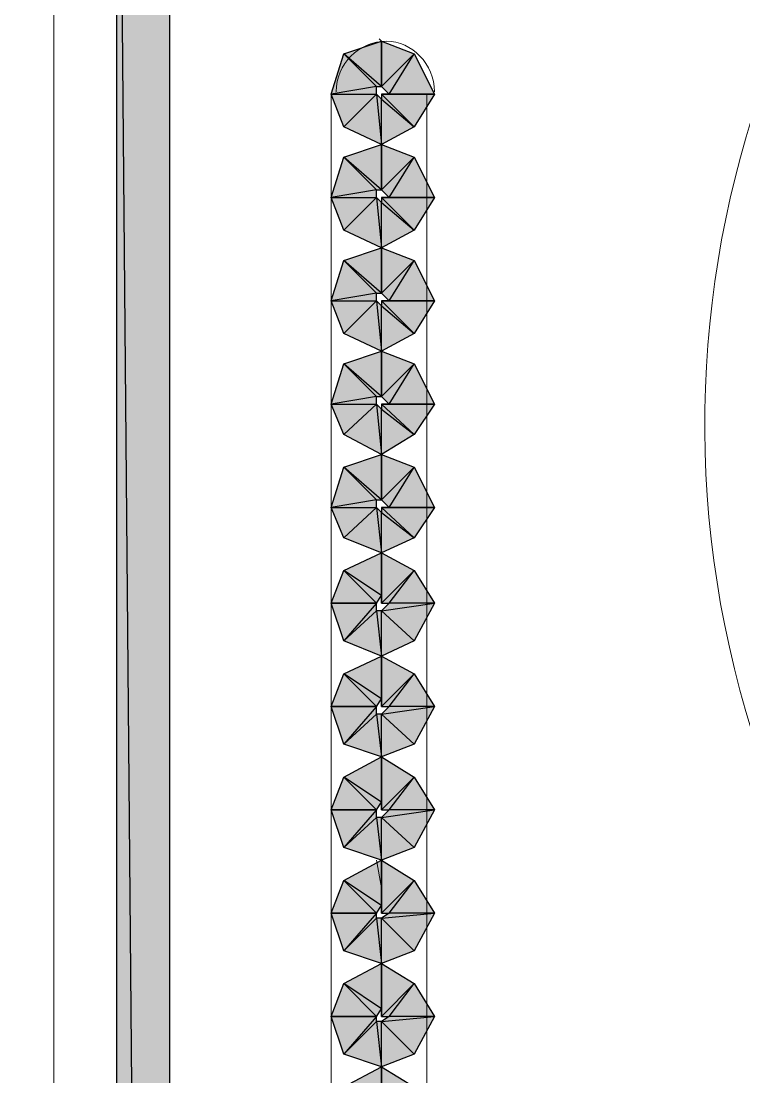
# Model space of a CAD drawing. Header units: millimetres. Extents: x 50 to 186, y -32 to 33.
# Drawn here: x 114.23 to 114.63, y -6.905 to -6.32 of the extents above; entities that cross this region are included whole.
import ezdxf

# ---------------------------------------------------------------- set-up
doc = ezdxf.new("R2010")
doc.units = ezdxf.units.MM
doc.layers.add('Prumada Eletrica', color=40, linetype='Continuous', lineweight=30)

msp = doc.modelspace()

# ---------------------------------------------------------------- hatches: boundary and pattern name
at = {"layer": 'Prumada Eletrica', "true_color": 0x000007}
h = msp.add_hatch(color=7, dxfattribs=at)
h.paths.add_polyline_path([(114.31228, -5.98433), (114.28295, -5.98433), (114.31228, -9.32817)])
h.paths.add_polyline_path([(114.28295, -5.98433), (114.31228, -9.32817), (114.28295, -9.32817)])
h = msp.add_hatch(color=7, dxfattribs=at)
h.paths.add_polyline_path([(114.42961, -6.33073), (114.42961, -6.35587), (114.40866, -6.33771)])
h.paths.add_polyline_path([(114.42961, -6.35587), (114.40866, -6.33771), (114.42682, -6.35587)])
h.paths.add_polyline_path([(114.40866, -6.33771), (114.42682, -6.35587), (114.40167, -6.36006)])
h.paths.add_polyline_path([(114.42682, -6.35587), (114.40167, -6.36006), (114.42682, -6.36006)])
h.paths.add_polyline_path([(114.40167, -6.36006), (114.42682, -6.36006), (114.40866, -6.37822)])
h = msp.add_hatch(color=7, dxfattribs=at)
h.paths.add_polyline_path([(114.45894, -6.36006), (114.4338, -6.36006), (114.44777, -6.33771)])
h.paths.add_polyline_path([(114.4338, -6.36006), (114.44777, -6.33771), (114.42961, -6.35587)])
h.paths.add_polyline_path([(114.44777, -6.33771), (114.42961, -6.35587), (114.42961, -6.33073)])
h = msp.add_hatch(color=7, dxfattribs=at)
h.paths.add_polyline_path([(114.40866, -6.37822), (114.42682, -6.36006), (114.42961, -6.38799)])
h.paths.add_polyline_path([(114.42682, -6.36006), (114.42961, -6.38799), (114.42961, -6.36285)])
h.paths.add_polyline_path([(114.42961, -6.38799), (114.42961, -6.36285), (114.44777, -6.37822)])
h.paths.add_polyline_path([(114.42961, -6.36285), (114.44777, -6.37822), (114.42961, -6.36006)])
h.paths.add_polyline_path([(114.44777, -6.37822), (114.42961, -6.36006), (114.45894, -6.36006)])
h.paths.add_polyline_path([(114.42961, -6.36006), (114.45894, -6.36006), (114.4338, -6.36006)])
h = msp.add_hatch(color=7, dxfattribs=at)
h.paths.add_polyline_path([(114.42961, -6.38799), (114.42961, -6.41313), (114.40866, -6.39498)])
h.paths.add_polyline_path([(114.42961, -6.41313), (114.40866, -6.39498), (114.42682, -6.41313)])
h.paths.add_polyline_path([(114.40866, -6.39498), (114.42682, -6.41313), (114.40167, -6.41732)])
h.paths.add_polyline_path([(114.42682, -6.41313), (114.40167, -6.41732), (114.42682, -6.41732)])
h.paths.add_polyline_path([(114.40167, -6.41732), (114.42682, -6.41732), (114.40866, -6.43548)])
h = msp.add_hatch(color=7, dxfattribs=at)
h.paths.add_polyline_path([(114.45894, -6.41732), (114.4338, -6.41732), (114.44777, -6.39498)])
h.paths.add_polyline_path([(114.4338, -6.41732), (114.44777, -6.39498), (114.42961, -6.41313)])
h.paths.add_polyline_path([(114.44777, -6.39498), (114.42961, -6.41313), (114.42961, -6.38799)])
h = msp.add_hatch(color=7, dxfattribs=at)
h.paths.add_polyline_path([(114.40866, -6.43548), (114.42682, -6.41732), (114.42961, -6.44526)])
h.paths.add_polyline_path([(114.42682, -6.41732), (114.42961, -6.44526), (114.42961, -6.42012)])
h.paths.add_polyline_path([(114.42961, -6.44526), (114.42961, -6.42012), (114.44777, -6.43548)])
h.paths.add_polyline_path([(114.42961, -6.42012), (114.44777, -6.43548), (114.42961, -6.41732)])
h.paths.add_polyline_path([(114.44777, -6.43548), (114.42961, -6.41732), (114.45894, -6.41732)])
h.paths.add_polyline_path([(114.42961, -6.41732), (114.45894, -6.41732), (114.4338, -6.41732)])
h = msp.add_hatch(color=7, dxfattribs=at)
h.paths.add_polyline_path([(114.42961, -6.44526), (114.42961, -6.4704), (114.40866, -6.45224)])
h.paths.add_polyline_path([(114.42961, -6.4704), (114.40866, -6.45224), (114.42682, -6.4704)])
h.paths.add_polyline_path([(114.40866, -6.45224), (114.42682, -6.4704), (114.40167, -6.47459)])
h.paths.add_polyline_path([(114.42682, -6.4704), (114.40167, -6.47459), (114.42682, -6.47459)])
h.paths.add_polyline_path([(114.40167, -6.47459), (114.42682, -6.47459), (114.40866, -6.49275)])
h = msp.add_hatch(color=7, dxfattribs=at)
h.paths.add_polyline_path([(114.45894, -6.47459), (114.4338, -6.47459), (114.44777, -6.45224)])
h.paths.add_polyline_path([(114.4338, -6.47459), (114.44777, -6.45224), (114.42961, -6.4704)])
h.paths.add_polyline_path([(114.44777, -6.45224), (114.42961, -6.4704), (114.42961, -6.44526)])
h = msp.add_hatch(color=7, dxfattribs=at)
h.paths.add_polyline_path([(114.40866, -6.49275), (114.42682, -6.47459), (114.42961, -6.50253)])
h.paths.add_polyline_path([(114.42682, -6.47459), (114.42961, -6.50253), (114.42961, -6.47739)])
h.paths.add_polyline_path([(114.42961, -6.50253), (114.42961, -6.47739), (114.44777, -6.49275)])
h.paths.add_polyline_path([(114.42961, -6.47739), (114.44777, -6.49275), (114.42961, -6.47459)])
h.paths.add_polyline_path([(114.44777, -6.49275), (114.42961, -6.47459), (114.45894, -6.47459)])
h.paths.add_polyline_path([(114.42961, -6.47459), (114.45894, -6.47459), (114.4338, -6.47459)])
h = msp.add_hatch(color=7, dxfattribs=at)
h.paths.add_polyline_path([(114.42961, -6.50253), (114.42961, -6.52767), (114.40866, -6.50951)])
h.paths.add_polyline_path([(114.42961, -6.52767), (114.40866, -6.50951), (114.42682, -6.52767)])
h.paths.add_polyline_path([(114.40866, -6.50951), (114.42682, -6.52767), (114.40167, -6.53186)])
h.paths.add_polyline_path([(114.42682, -6.52767), (114.40167, -6.53186), (114.42682, -6.53186)])
h.paths.add_polyline_path([(114.40167, -6.53186), (114.42682, -6.53186), (114.40866, -6.54862)])
h = msp.add_hatch(color=7, dxfattribs=at)
h.paths.add_polyline_path([(114.45894, -6.53186), (114.4338, -6.53186), (114.44777, -6.50951)])
h.paths.add_polyline_path([(114.4338, -6.53186), (114.44777, -6.50951), (114.42961, -6.52767)])
h.paths.add_polyline_path([(114.44777, -6.50951), (114.42961, -6.52767), (114.42961, -6.50253)])
h = msp.add_hatch(color=7, dxfattribs=at)
h.paths.add_polyline_path([(114.40866, -6.54862), (114.42682, -6.53186), (114.42961, -6.55979)])
h.paths.add_polyline_path([(114.42682, -6.53186), (114.42961, -6.55979), (114.42961, -6.53465)])
h.paths.add_polyline_path([(114.42961, -6.55979), (114.42961, -6.53465), (114.44777, -6.54862)])
h.paths.add_polyline_path([(114.42961, -6.53465), (114.44777, -6.54862), (114.42961, -6.53186)])
h.paths.add_polyline_path([(114.44777, -6.54862), (114.42961, -6.53186), (114.45894, -6.53186)])
h.paths.add_polyline_path([(114.42961, -6.53186), (114.45894, -6.53186), (114.4338, -6.53186)])
h = msp.add_hatch(color=7, dxfattribs=at)
h.paths.add_polyline_path([(114.42961, -6.55979), (114.42961, -6.58494), (114.40866, -6.56678)])
h.paths.add_polyline_path([(114.42961, -6.58494), (114.40866, -6.56678), (114.42682, -6.58494)])
h.paths.add_polyline_path([(114.40866, -6.56678), (114.42682, -6.58494), (114.40167, -6.58913)])
h.paths.add_polyline_path([(114.42682, -6.58494), (114.40167, -6.58913), (114.42682, -6.58913)])
h.paths.add_polyline_path([(114.40167, -6.58913), (114.42682, -6.58913), (114.40866, -6.60589)])
h = msp.add_hatch(color=7, dxfattribs=at)
h.paths.add_polyline_path([(114.45894, -6.58913), (114.4338, -6.58913), (114.44777, -6.56678)])
h.paths.add_polyline_path([(114.4338, -6.58913), (114.44777, -6.56678), (114.42961, -6.58494)])
h.paths.add_polyline_path([(114.44777, -6.56678), (114.42961, -6.58494), (114.42961, -6.55979)])
h = msp.add_hatch(color=7, dxfattribs=at)
h.paths.add_polyline_path([(114.40866, -6.60589), (114.42682, -6.58913), (114.42961, -6.61427)])
h.paths.add_polyline_path([(114.42682, -6.58913), (114.42961, -6.61427), (114.42961, -6.59192)])
h.paths.add_polyline_path([(114.42961, -6.61427), (114.42961, -6.59192), (114.44777, -6.60589)])
h.paths.add_polyline_path([(114.42961, -6.59192), (114.44777, -6.60589), (114.42961, -6.58913)])
h.paths.add_polyline_path([(114.44777, -6.60589), (114.42961, -6.58913), (114.45894, -6.58913)])
h.paths.add_polyline_path([(114.42961, -6.58913), (114.45894, -6.58913), (114.4338, -6.58913)])
h = msp.add_hatch(color=7, dxfattribs=at)
h.paths.add_polyline_path([(114.45894, -6.6422), (114.4338, -6.6422), (114.44777, -6.62404)])
h.paths.add_polyline_path([(114.4338, -6.6422), (114.44777, -6.62404), (114.42961, -6.6422)])
h.paths.add_polyline_path([(114.44777, -6.62404), (114.42961, -6.6422), (114.42961, -6.61427)])
h.paths.add_polyline_path([(114.42961, -6.6422), (114.42961, -6.61427), (114.42961, -6.63801)])
h.paths.add_polyline_path([(114.42961, -6.61427), (114.42961, -6.63801), (114.40866, -6.62404)])
h.paths.add_polyline_path([(114.42961, -6.63801), (114.40866, -6.62404), (114.42682, -6.6422)])
h.paths.add_polyline_path([(114.40866, -6.62404), (114.42682, -6.6422), (114.40167, -6.6422)])
h = msp.add_hatch(color=7, dxfattribs=at)
h.paths.add_polyline_path([(114.40167, -6.6422), (114.42682, -6.6422), (114.40866, -6.66315)])
h.paths.add_polyline_path([(114.42682, -6.6422), (114.40866, -6.66315), (114.42682, -6.64639)])
h.paths.add_polyline_path([(114.40866, -6.66315), (114.42682, -6.64639), (114.42961, -6.67153)])
h.paths.add_polyline_path([(114.42682, -6.64639), (114.42961, -6.67153), (114.42961, -6.64639)])
h.paths.add_polyline_path([(114.42961, -6.67153), (114.42961, -6.64639), (114.44777, -6.66315)])
h = msp.add_hatch(color=7, dxfattribs=at)
h.paths.add_polyline_path([(114.44777, -6.66315), (114.42961, -6.64639), (114.45894, -6.6422)])
h.paths.add_polyline_path([(114.42961, -6.64639), (114.45894, -6.6422), (114.4338, -6.6422)])
h = msp.add_hatch(color=7, dxfattribs=at)
h.paths.add_polyline_path([(114.45894, -6.69947), (114.4338, -6.69947), (114.44777, -6.68131)])
h.paths.add_polyline_path([(114.4338, -6.69947), (114.44777, -6.68131), (114.42961, -6.69947)])
h.paths.add_polyline_path([(114.44777, -6.68131), (114.42961, -6.69947), (114.42961, -6.67153)])
h.paths.add_polyline_path([(114.42961, -6.69947), (114.42961, -6.67153), (114.42961, -6.69528)])
h.paths.add_polyline_path([(114.42961, -6.67153), (114.42961, -6.69528), (114.40866, -6.68131)])
h.paths.add_polyline_path([(114.42961, -6.69528), (114.40866, -6.68131), (114.42682, -6.69947)])
h.paths.add_polyline_path([(114.40866, -6.68131), (114.42682, -6.69947), (114.40167, -6.69947)])
h = msp.add_hatch(color=7, dxfattribs=at)
h.paths.add_polyline_path([(114.40167, -6.69947), (114.42682, -6.69947), (114.40866, -6.72042)])
h.paths.add_polyline_path([(114.42682, -6.69947), (114.40866, -6.72042), (114.42682, -6.70366)])
h.paths.add_polyline_path([(114.40866, -6.72042), (114.42682, -6.70366), (114.42961, -6.7274)])
h.paths.add_polyline_path([(114.42682, -6.70366), (114.42961, -6.7274), (114.42961, -6.70366)])
h.paths.add_polyline_path([(114.42961, -6.7274), (114.42961, -6.70366), (114.44777, -6.72042)])
h = msp.add_hatch(color=7, dxfattribs=at)
h.paths.add_polyline_path([(114.44777, -6.72042), (114.42961, -6.70366), (114.45894, -6.69947)])
h.paths.add_polyline_path([(114.42961, -6.70366), (114.45894, -6.69947), (114.4338, -6.69947)])
h = msp.add_hatch(color=7, dxfattribs=at)
h.paths.add_polyline_path([(114.45894, -6.75674), (114.4338, -6.75674), (114.44777, -6.73858)])
h.paths.add_polyline_path([(114.4338, -6.75674), (114.44777, -6.73858), (114.42961, -6.75674)])
h.paths.add_polyline_path([(114.44777, -6.73858), (114.42961, -6.75674), (114.42961, -6.7274)])
h.paths.add_polyline_path([(114.42961, -6.75674), (114.42961, -6.7274), (114.42961, -6.75255)])
h.paths.add_polyline_path([(114.42961, -6.7274), (114.42961, -6.75255), (114.40866, -6.73858)])
h.paths.add_polyline_path([(114.42961, -6.75255), (114.40866, -6.73858), (114.42682, -6.75674)])
h.paths.add_polyline_path([(114.40866, -6.73858), (114.42682, -6.75674), (114.40167, -6.75674)])
h = msp.add_hatch(color=7, dxfattribs=at)
h.paths.add_polyline_path([(114.40167, -6.75674), (114.42682, -6.75674), (114.40866, -6.77769)])
h.paths.add_polyline_path([(114.42682, -6.75674), (114.40866, -6.77769), (114.42682, -6.76093)])
h.paths.add_polyline_path([(114.40866, -6.77769), (114.42682, -6.76093), (114.42961, -6.78467)])
h.paths.add_polyline_path([(114.42682, -6.76093), (114.42961, -6.78467), (114.42961, -6.76093)])
h.paths.add_polyline_path([(114.42961, -6.78467), (114.42961, -6.76093), (114.44777, -6.77769)])
h = msp.add_hatch(color=7, dxfattribs=at)
h.paths.add_polyline_path([(114.44777, -6.77769), (114.42961, -6.76093), (114.45894, -6.75674)])
h.paths.add_polyline_path([(114.42961, -6.76093), (114.45894, -6.75674), (114.4338, -6.75674)])
h = msp.add_hatch(color=7, dxfattribs=at)
h.paths.add_polyline_path([(114.45894, -6.814), (114.4338, -6.814), (114.44777, -6.79585)])
h.paths.add_polyline_path([(114.4338, -6.814), (114.44777, -6.79585), (114.42961, -6.814)])
h.paths.add_polyline_path([(114.44777, -6.79585), (114.42961, -6.814), (114.42961, -6.78467)])
h.paths.add_polyline_path([(114.42961, -6.814), (114.42961, -6.78467), (114.42961, -6.80981)])
h.paths.add_polyline_path([(114.42961, -6.78467), (114.42961, -6.80981), (114.40866, -6.79585)])
h.paths.add_polyline_path([(114.42961, -6.80981), (114.40866, -6.79585), (114.42682, -6.814)])
h.paths.add_polyline_path([(114.40866, -6.79585), (114.42682, -6.814), (114.40167, -6.814)])
h = msp.add_hatch(color=7, dxfattribs=at)
h.paths.add_polyline_path([(114.40167, -6.814), (114.42682, -6.814), (114.40866, -6.83496)])
h.paths.add_polyline_path([(114.42682, -6.814), (114.40866, -6.83496), (114.42682, -6.8168)])
h.paths.add_polyline_path([(114.40866, -6.83496), (114.42682, -6.8168), (114.42961, -6.84194)])
h.paths.add_polyline_path([(114.42682, -6.8168), (114.42961, -6.84194), (114.42961, -6.8168)])
h.paths.add_polyline_path([(114.42961, -6.84194), (114.42961, -6.8168), (114.44777, -6.83496)])
h = msp.add_hatch(color=7, dxfattribs=at)
h.paths.add_polyline_path([(114.44777, -6.83496), (114.42961, -6.8168), (114.45894, -6.814)])
h.paths.add_polyline_path([(114.42961, -6.8168), (114.45894, -6.814), (114.4338, -6.814)])
h = msp.add_hatch(color=7, dxfattribs=at)
h.paths.add_polyline_path([(114.45894, -6.87127), (114.4338, -6.87127), (114.44777, -6.85311)])
h.paths.add_polyline_path([(114.4338, -6.87127), (114.44777, -6.85311), (114.42961, -6.87127)])
h.paths.add_polyline_path([(114.44777, -6.85311), (114.42961, -6.87127), (114.42961, -6.84194)])
h.paths.add_polyline_path([(114.42961, -6.87127), (114.42961, -6.84194), (114.42961, -6.86708)])
h.paths.add_polyline_path([(114.42961, -6.84194), (114.42961, -6.86708), (114.40866, -6.85311)])
h.paths.add_polyline_path([(114.42961, -6.86708), (114.40866, -6.85311), (114.42682, -6.87127)])
h.paths.add_polyline_path([(114.40866, -6.85311), (114.42682, -6.87127), (114.40167, -6.87127)])
h = msp.add_hatch(color=7, dxfattribs=at)
h.paths.add_polyline_path([(114.40167, -6.87127), (114.42682, -6.87127), (114.40866, -6.89222)])
h.paths.add_polyline_path([(114.42682, -6.87127), (114.40866, -6.89222), (114.42682, -6.87406)])
h.paths.add_polyline_path([(114.40866, -6.89222), (114.42682, -6.87406), (114.42961, -6.89921)])
h.paths.add_polyline_path([(114.42682, -6.87406), (114.42961, -6.89921), (114.42961, -6.87406)])
h.paths.add_polyline_path([(114.42961, -6.89921), (114.42961, -6.87406), (114.44777, -6.89222)])
h = msp.add_hatch(color=7, dxfattribs=at)
h.paths.add_polyline_path([(114.44777, -6.89222), (114.42961, -6.87406), (114.45894, -6.87127)])
h.paths.add_polyline_path([(114.42961, -6.87406), (114.45894, -6.87127), (114.4338, -6.87127)])
h = msp.add_hatch(color=7, dxfattribs=at)
h.paths.add_polyline_path([(114.45894, -6.92854), (114.4338, -6.92854), (114.44777, -6.91038)])
h.paths.add_polyline_path([(114.4338, -6.92854), (114.44777, -6.91038), (114.42961, -6.92854)])
h.paths.add_polyline_path([(114.44777, -6.91038), (114.42961, -6.92854), (114.42961, -6.89921)])
h.paths.add_polyline_path([(114.42961, -6.92854), (114.42961, -6.89921), (114.42961, -6.92435)])
h.paths.add_polyline_path([(114.42961, -6.89921), (114.42961, -6.92435), (114.40866, -6.91038)])
h.paths.add_polyline_path([(114.42961, -6.92435), (114.40866, -6.91038), (114.42682, -6.92854)])
h.paths.add_polyline_path([(114.40866, -6.91038), (114.42682, -6.92854), (114.40167, -6.92854)])

# ---------------------------------------------------------------- linework, layer by layer
at = {"layer": 'Prumada Eletrica', "color": 7, "linetype": 'Continuous', "lineweight": 20, "true_color": 0x000007}
for points in [[(112.39174, -5.61978), (114.24803, -5.61978), (114.24803, -9.32817), (112.39174, -9.32817)], [(114.24803, -5.61978), (116.10013, -5.61978), (116.10013, -9.32817), (114.24803, -9.32817)]]:
    msp.add_lwpolyline(points, close=True, dxfattribs=at)
for points in [[(114.31228, -9.32817), (114.31228, -5.76923), (114.31228, -5.76923)], [(114.24803, -5.84884), (114.24803, -9.32817), (112.39174, -9.32817), (112.39174, -5.84884)], [(116.10013, -5.84884), (116.10013, -9.32817), (114.24803, -9.32817), (114.24803, -5.84884)], [(114.28295, -5.98433), (114.28295, -9.32817), (114.31228, -9.32817), (114.26898, -9.32817)], [(114.42961, -6.33073), (114.42821, -6.32933), (114.42821, -6.32933)], [(114.40167, -7.26795), (114.40167, -6.36006), (114.40167, -6.36006)], [(114.45475, -6.36006), (114.45475, -7.26795), (114.45475, -7.26795)], [(114.42961, -6.80004), (114.42682, -6.78467), (114.42682, -6.78467)]]:
    msp.add_lwpolyline(points, dxfattribs=at)
at = {"layer": 'Prumada Eletrica', "color": 7, "linetype": 'Continuous', "lineweight": -2, "true_color": 0x000007}
for points in [[(114.31228, -5.98433), (114.28295, -5.98433), (114.31228, -9.32817)], [(114.28295, -5.98433), (114.31228, -9.32817), (114.28295, -9.32817)], [(114.42961, -6.33073), (114.42961, -6.35587), (114.40866, -6.33771)], [(114.44777, -6.33771), (114.42961, -6.35587), (114.42961, -6.33073)], [(114.40866, -6.33771), (114.42682, -6.35587), (114.40167, -6.36006)], [(114.42961, -6.35587), (114.40866, -6.33771), (114.42682, -6.35587)], [(114.4338, -6.36006), (114.44777, -6.33771), (114.42961, -6.35587)], [(114.45894, -6.36006), (114.4338, -6.36006), (114.44777, -6.33771)], [(114.42682, -6.35587), (114.40167, -6.36006), (114.42682, -6.36006)], [(114.40167, -6.36006), (114.42682, -6.36006), (114.40866, -6.37822)], [(114.40866, -6.37822), (114.42682, -6.36006), (114.42961, -6.38799)], [(114.42682, -6.36006), (114.42961, -6.38799), (114.42961, -6.36285)], [(114.42961, -6.36285), (114.44777, -6.37822), (114.42961, -6.36006)], [(114.44777, -6.37822), (114.42961, -6.36006), (114.45894, -6.36006)], [(114.42961, -6.36006), (114.45894, -6.36006), (114.4338, -6.36006)], [(114.42961, -6.38799), (114.42961, -6.36285), (114.44777, -6.37822)], [(114.42961, -6.38799), (114.42961, -6.41313), (114.40866, -6.39498)], [(114.44777, -6.39498), (114.42961, -6.41313), (114.42961, -6.38799)], [(114.40866, -6.39498), (114.42682, -6.41313), (114.40167, -6.41732)], [(114.42961, -6.41313), (114.40866, -6.39498), (114.42682, -6.41313)], [(114.4338, -6.41732), (114.44777, -6.39498), (114.42961, -6.41313)], [(114.45894, -6.41732), (114.4338, -6.41732), (114.44777, -6.39498)], [(114.42682, -6.41313), (114.40167, -6.41732), (114.42682, -6.41732)], [(114.40167, -6.41732), (114.42682, -6.41732), (114.40866, -6.43548)], [(114.40866, -6.43548), (114.42682, -6.41732), (114.42961, -6.44526)], [(114.42682, -6.41732), (114.42961, -6.44526), (114.42961, -6.42012)], [(114.42961, -6.42012), (114.44777, -6.43548), (114.42961, -6.41732)], [(114.44777, -6.43548), (114.42961, -6.41732), (114.45894, -6.41732)], [(114.42961, -6.41732), (114.45894, -6.41732), (114.4338, -6.41732)], [(114.42961, -6.44526), (114.42961, -6.42012), (114.44777, -6.43548)], [(114.42961, -6.44526), (114.42961, -6.4704), (114.40866, -6.45224)], [(114.44777, -6.45224), (114.42961, -6.4704), (114.42961, -6.44526)], [(114.40866, -6.45224), (114.42682, -6.4704), (114.40167, -6.47459)], [(114.42961, -6.4704), (114.40866, -6.45224), (114.42682, -6.4704)], [(114.4338, -6.47459), (114.44777, -6.45224), (114.42961, -6.4704)], [(114.45894, -6.47459), (114.4338, -6.47459), (114.44777, -6.45224)], [(114.42682, -6.4704), (114.40167, -6.47459), (114.42682, -6.47459)], [(114.40167, -6.47459), (114.42682, -6.47459), (114.40866, -6.49275)], [(114.40866, -6.49275), (114.42682, -6.47459), (114.42961, -6.50253)], [(114.42682, -6.47459), (114.42961, -6.50253), (114.42961, -6.47739)], [(114.42961, -6.47739), (114.44777, -6.49275), (114.42961, -6.47459)], [(114.44777, -6.49275), (114.42961, -6.47459), (114.45894, -6.47459)], [(114.42961, -6.47459), (114.45894, -6.47459), (114.4338, -6.47459)], [(114.42961, -6.50253), (114.42961, -6.47739), (114.44777, -6.49275)], [(114.42961, -6.50253), (114.42961, -6.52767), (114.40866, -6.50951)], [(114.44777, -6.50951), (114.42961, -6.52767), (114.42961, -6.50253)], [(114.40866, -6.50951), (114.42682, -6.52767), (114.40167, -6.53186)], [(114.42961, -6.52767), (114.40866, -6.50951), (114.42682, -6.52767)], [(114.4338, -6.53186), (114.44777, -6.50951), (114.42961, -6.52767)], [(114.45894, -6.53186), (114.4338, -6.53186), (114.44777, -6.50951)], [(114.42682, -6.52767), (114.40167, -6.53186), (114.42682, -6.53186)], [(114.40167, -6.53186), (114.42682, -6.53186), (114.40866, -6.54862)], [(114.40866, -6.54862), (114.42682, -6.53186), (114.42961, -6.55979)], [(114.42682, -6.53186), (114.42961, -6.55979), (114.42961, -6.53465)], [(114.42961, -6.53465), (114.44777, -6.54862), (114.42961, -6.53186)], [(114.44777, -6.54862), (114.42961, -6.53186), (114.45894, -6.53186)], [(114.42961, -6.53186), (114.45894, -6.53186), (114.4338, -6.53186)], [(114.42961, -6.55979), (114.42961, -6.53465), (114.44777, -6.54862)], [(114.42961, -6.55979), (114.42961, -6.58494), (114.40866, -6.56678)], [(114.44777, -6.56678), (114.42961, -6.58494), (114.42961, -6.55979)], [(114.40866, -6.56678), (114.42682, -6.58494), (114.40167, -6.58913)], [(114.42961, -6.58494), (114.40866, -6.56678), (114.42682, -6.58494)], [(114.4338, -6.58913), (114.44777, -6.56678), (114.42961, -6.58494)], [(114.45894, -6.58913), (114.4338, -6.58913), (114.44777, -6.56678)], [(114.42682, -6.58494), (114.40167, -6.58913), (114.42682, -6.58913)], [(114.40167, -6.58913), (114.42682, -6.58913), (114.40866, -6.60589)], [(114.40866, -6.60589), (114.42682, -6.58913), (114.42961, -6.61427)], [(114.42682, -6.58913), (114.42961, -6.61427), (114.42961, -6.59192)], [(114.42961, -6.59192), (114.44777, -6.60589), (114.42961, -6.58913)], [(114.44777, -6.60589), (114.42961, -6.58913), (114.45894, -6.58913)], [(114.42961, -6.58913), (114.45894, -6.58913), (114.4338, -6.58913)], [(114.42961, -6.61427), (114.42961, -6.59192), (114.44777, -6.60589)], [(114.42961, -6.61427), (114.42961, -6.63801), (114.40866, -6.62404)], [(114.44777, -6.62404), (114.42961, -6.6422), (114.42961, -6.61427)], [(114.42961, -6.6422), (114.42961, -6.61427), (114.42961, -6.63801)], [(114.40866, -6.62404), (114.42682, -6.6422), (114.40167, -6.6422)], [(114.42961, -6.63801), (114.40866, -6.62404), (114.42682, -6.6422)], [(114.4338, -6.6422), (114.44777, -6.62404), (114.42961, -6.6422)], [(114.45894, -6.6422), (114.4338, -6.6422), (114.44777, -6.62404)], [(114.40167, -6.6422), (114.42682, -6.6422), (114.40866, -6.66315)], [(114.42682, -6.6422), (114.40866, -6.66315), (114.42682, -6.64639)], [(114.44777, -6.66315), (114.42961, -6.64639), (114.45894, -6.6422)], [(114.42961, -6.64639), (114.45894, -6.6422), (114.4338, -6.6422)], [(114.40866, -6.66315), (114.42682, -6.64639), (114.42961, -6.67153)], [(114.42682, -6.64639), (114.42961, -6.67153), (114.42961, -6.64639)], [(114.42961, -6.67153), (114.42961, -6.64639), (114.44777, -6.66315)], [(114.42961, -6.67153), (114.42961, -6.69528), (114.40866, -6.68131)], [(114.44777, -6.68131), (114.42961, -6.69947), (114.42961, -6.67153)], [(114.42961, -6.69947), (114.42961, -6.67153), (114.42961, -6.69528)], [(114.40866, -6.68131), (114.42682, -6.69947), (114.40167, -6.69947)], [(114.42961, -6.69528), (114.40866, -6.68131), (114.42682, -6.69947)], [(114.4338, -6.69947), (114.44777, -6.68131), (114.42961, -6.69947)], [(114.45894, -6.69947), (114.4338, -6.69947), (114.44777, -6.68131)], [(114.40167, -6.69947), (114.42682, -6.69947), (114.40866, -6.72042)], [(114.42682, -6.69947), (114.40866, -6.72042), (114.42682, -6.70366)], [(114.44777, -6.72042), (114.42961, -6.70366), (114.45894, -6.69947)], [(114.42961, -6.70366), (114.45894, -6.69947), (114.4338, -6.69947)], [(114.40866, -6.72042), (114.42682, -6.70366), (114.42961, -6.7274)], [(114.42682, -6.70366), (114.42961, -6.7274), (114.42961, -6.70366)], [(114.42961, -6.7274), (114.42961, -6.70366), (114.44777, -6.72042)], [(114.42961, -6.7274), (114.42961, -6.75255), (114.40866, -6.73858)], [(114.44777, -6.73858), (114.42961, -6.75674), (114.42961, -6.7274)], [(114.42961, -6.75674), (114.42961, -6.7274), (114.42961, -6.75255)], [(114.40866, -6.73858), (114.42682, -6.75674), (114.40167, -6.75674)], [(114.42961, -6.75255), (114.40866, -6.73858), (114.42682, -6.75674)], [(114.4338, -6.75674), (114.44777, -6.73858), (114.42961, -6.75674)], [(114.45894, -6.75674), (114.4338, -6.75674), (114.44777, -6.73858)], [(114.40167, -6.75674), (114.42682, -6.75674), (114.40866, -6.77769)], [(114.42682, -6.75674), (114.40866, -6.77769), (114.42682, -6.76093)], [(114.44777, -6.77769), (114.42961, -6.76093), (114.45894, -6.75674)], [(114.42961, -6.76093), (114.45894, -6.75674), (114.4338, -6.75674)], [(114.40866, -6.77769), (114.42682, -6.76093), (114.42961, -6.78467)], [(114.42682, -6.76093), (114.42961, -6.78467), (114.42961, -6.76093)], [(114.42961, -6.78467), (114.42961, -6.76093), (114.44777, -6.77769)], [(114.42961, -6.78467), (114.42961, -6.80981), (114.40866, -6.79585)], [(114.44777, -6.79585), (114.42961, -6.814), (114.42961, -6.78467)], [(114.42961, -6.814), (114.42961, -6.78467), (114.42961, -6.80981)], [(114.40866, -6.79585), (114.42682, -6.814), (114.40167, -6.814)], [(114.42961, -6.80981), (114.40866, -6.79585), (114.42682, -6.814)], [(114.4338, -6.814), (114.44777, -6.79585), (114.42961, -6.814)], [(114.45894, -6.814), (114.4338, -6.814), (114.44777, -6.79585)], [(114.40167, -6.814), (114.42682, -6.814), (114.40866, -6.83496)], [(114.42682, -6.814), (114.40866, -6.83496), (114.42682, -6.8168)], [(114.40866, -6.83496), (114.42682, -6.8168), (114.42961, -6.84194)], [(114.42682, -6.8168), (114.42961, -6.84194), (114.42961, -6.8168)], [(114.44777, -6.83496), (114.42961, -6.8168), (114.45894, -6.814)], [(114.42961, -6.8168), (114.45894, -6.814), (114.4338, -6.814)], [(114.42961, -6.84194), (114.42961, -6.8168), (114.44777, -6.83496)], [(114.42961, -6.84194), (114.42961, -6.86708), (114.40866, -6.85311)], [(114.44777, -6.85311), (114.42961, -6.87127), (114.42961, -6.84194)], [(114.42961, -6.87127), (114.42961, -6.84194), (114.42961, -6.86708)], [(114.40866, -6.85311), (114.42682, -6.87127), (114.40167, -6.87127)], [(114.42961, -6.86708), (114.40866, -6.85311), (114.42682, -6.87127)], [(114.4338, -6.87127), (114.44777, -6.85311), (114.42961, -6.87127)], [(114.45894, -6.87127), (114.4338, -6.87127), (114.44777, -6.85311)], [(114.40167, -6.87127), (114.42682, -6.87127), (114.40866, -6.89222)], [(114.42682, -6.87127), (114.40866, -6.89222), (114.42682, -6.87406)], [(114.40866, -6.89222), (114.42682, -6.87406), (114.42961, -6.89921)], [(114.42682, -6.87406), (114.42961, -6.89921), (114.42961, -6.87406)], [(114.44777, -6.89222), (114.42961, -6.87406), (114.45894, -6.87127)], [(114.42961, -6.87406), (114.45894, -6.87127), (114.4338, -6.87127)], [(114.42961, -6.89921), (114.42961, -6.87406), (114.44777, -6.89222)], [(114.42961, -6.89921), (114.42961, -6.92435), (114.40866, -6.91038)], [(114.44777, -6.91038), (114.42961, -6.92854), (114.42961, -6.89921)], [(114.42961, -6.92854), (114.42961, -6.89921), (114.42961, -6.92435)]]:
    msp.add_lwpolyline(points, close=True, dxfattribs=at)
at = {"layer": 'Prumada Eletrica', "color": 7, "linetype": 'Continuous', "lineweight": 20, "true_color": 0x000007}
msp.add_open_spline([(114.91847, -6.03741), (114.68382, -6.15753), (114.5623, -6.42291), (114.62516, -6.67852), (114.62516, -6.67852), (114.68661, -6.93413), (114.91568, -7.11431), (115.17967, -7.11431), (115.17967, -7.11431), (115.44226, -7.11431), (115.67133, -6.93413), (115.73278, -6.67852), (115.73278, -6.67852), (115.79564, -6.42291), (115.67412, -6.15753), (115.44086, -6.03741)], degree=3, knots=[0, 0, 0, 0, 0.0625, 0.0625, 0.0625, 0.062501, 0.125, 0.125, 0.125, 0.125001, 0.1875, 0.1875, 0.1875, 0.187501, 1, 1, 1, 1], dxfattribs=at)
for points in [[(114.4324, -6.33073), (114.41704, -6.33073), (114.40447, -6.3433), (114.40447, -6.35866)], [(114.45894, -6.35866), (114.45894, -6.3433), (114.44637, -6.33073), (114.4324, -6.33073)]]:
    msp.add_open_spline(points, degree=3, dxfattribs=at)

doc.saveas('drawing.dxf')
